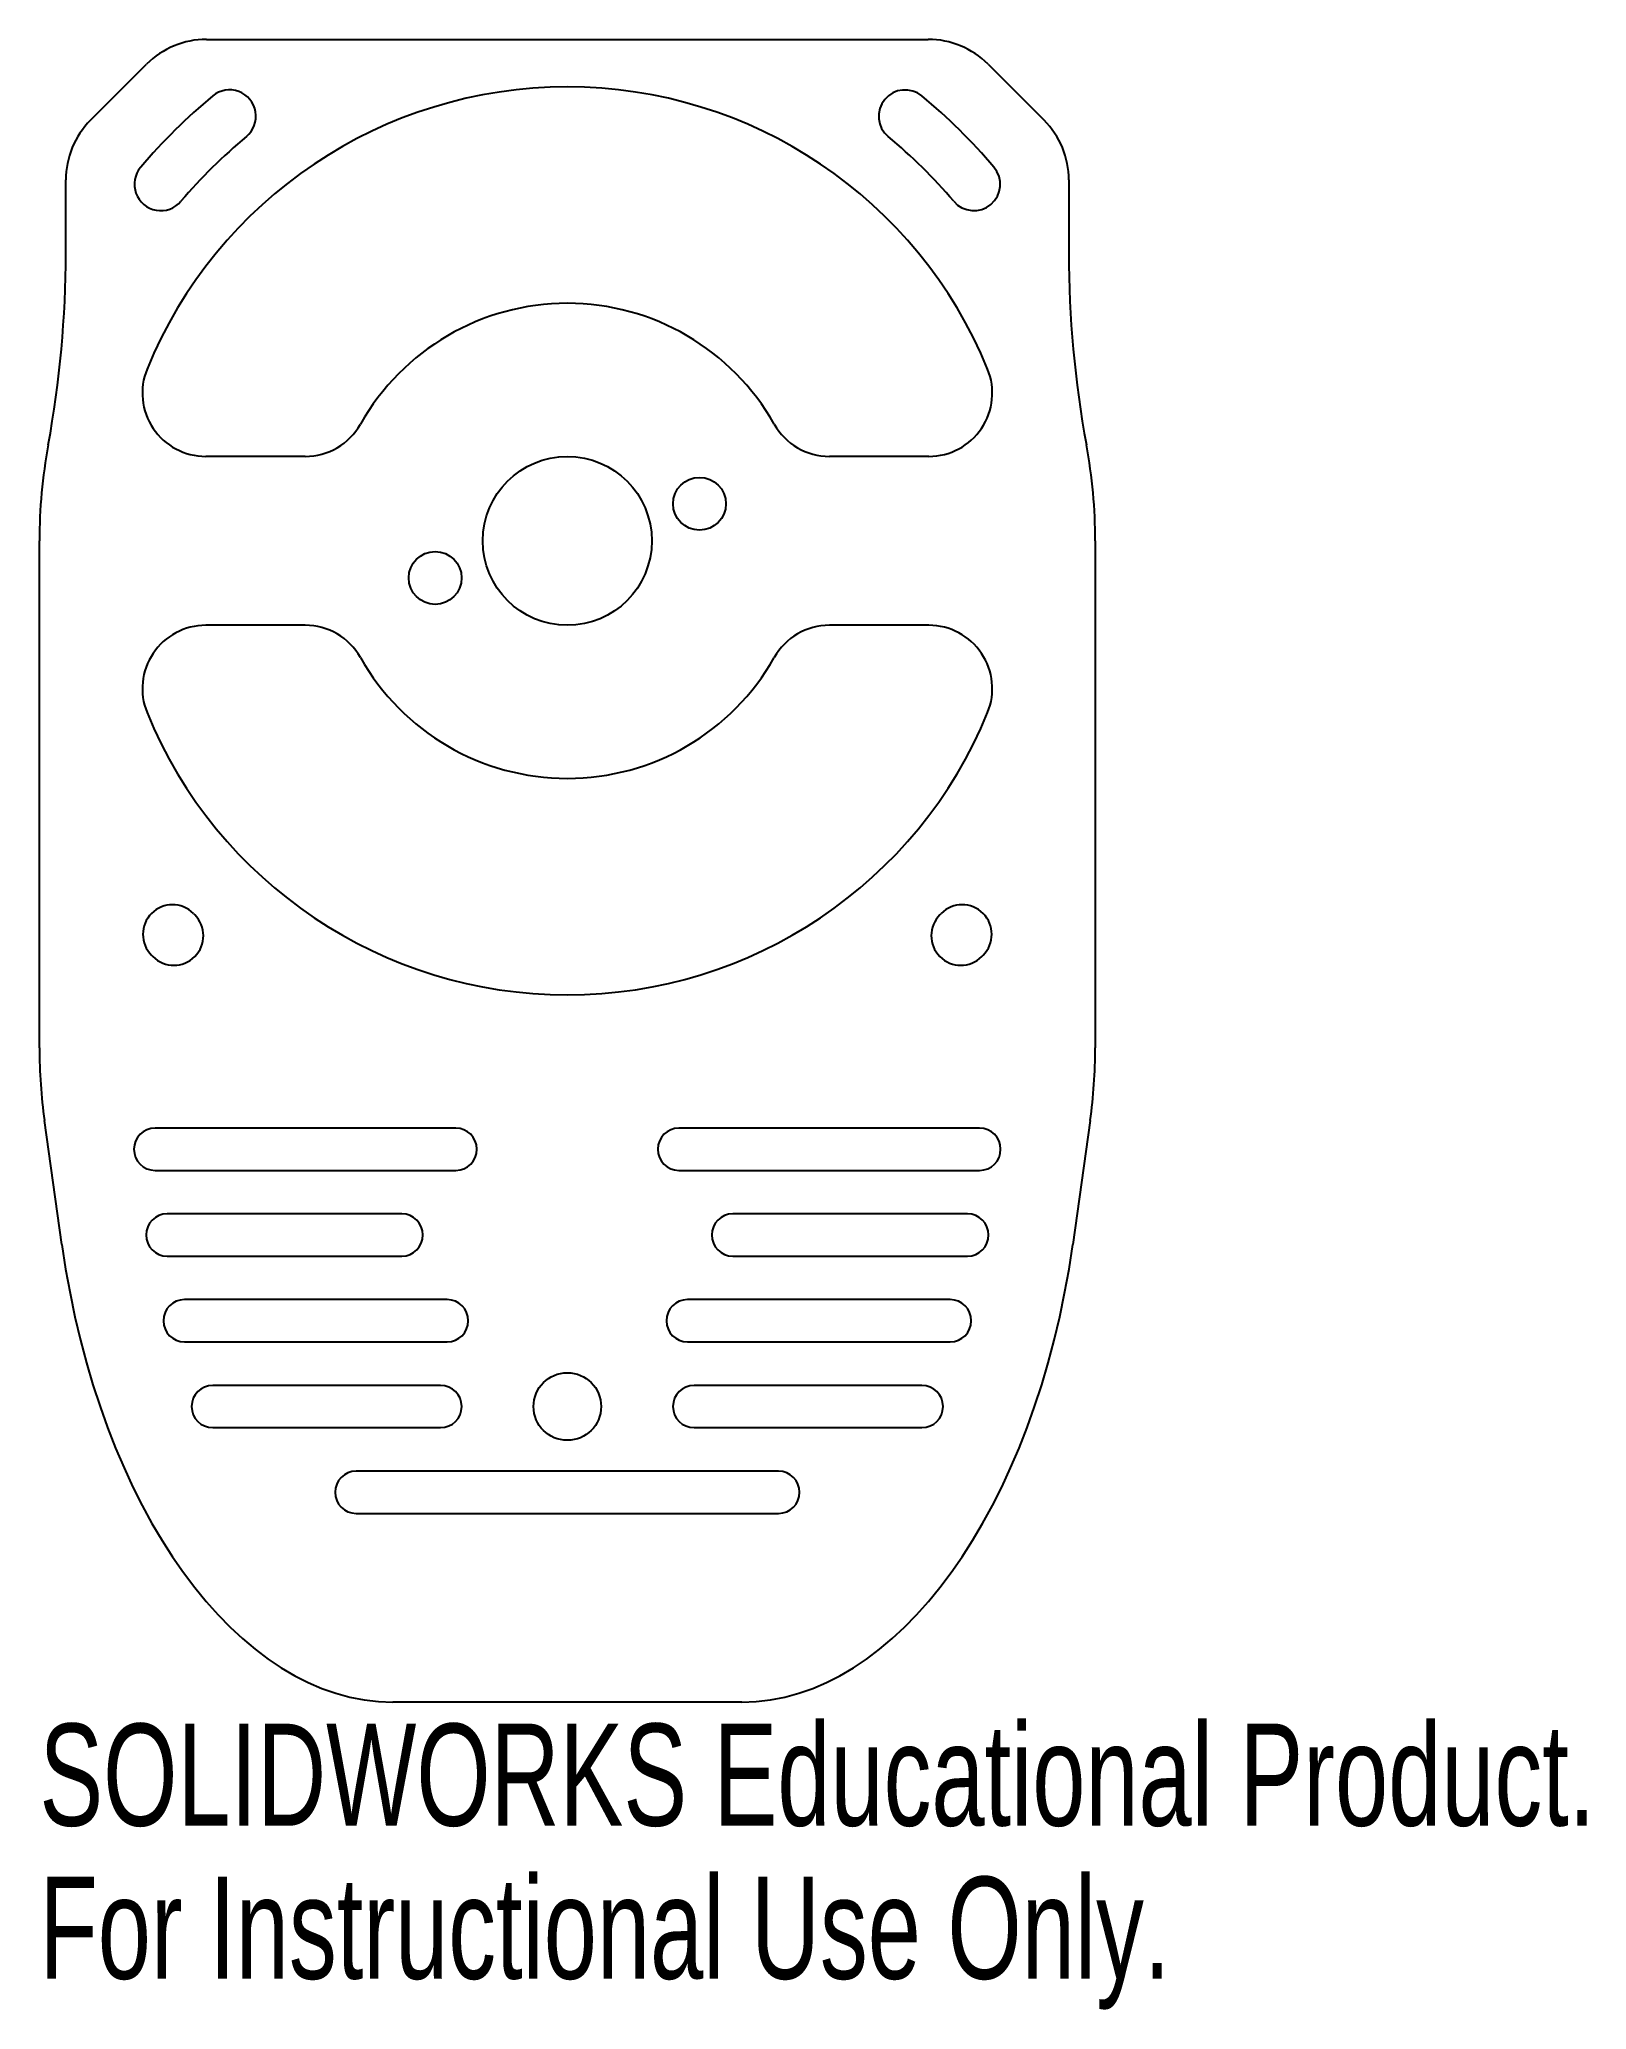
# Model space of a CAD drawing. Header units: millimetres. Extents: x -25 to 48.3, y -63.6 to 29.7.
import ezdxf

# ---------------------------------------------------------------- set-up
doc = ezdxf.new("R2010")
doc.units = ezdxf.units.MM
doc.styles.add('SLDTEXTSTYLE0', font='TXT', dxfattribs={"width": 0.7})

msp = doc.modelspace()

# ---------------------------------------------------------------- linework, layer by layer
at = {"color": 7, "linetype": 'Continuous', "lineweight": 25}
for p, q in [((-17.093, 29.75), (17.093, 29.75)), ((-22.578, 25.922), (-19.922, 28.578)), ((19.922, 28.578), (22.578, 25.922)), ((-23.75, 19.636), (-23.75, 23.093)), ((23.75, 23.093), (23.75, 19.636)), ((-12.412, 10), (-17.125, 10)), ((17.125, 10), (12.412, 10)), ((-25, -18.014), (-25, 6)), ((25, 6), (25, -18.014)), ((-12.412, 2), (-17.125, 2)), ((17.125, 2), (12.412, 2)), ((-23.937, -27.325), (-24.76, -21.459)), ((24.76, -21.459), (23.937, -27.325)), ((-5.284, -21.813), (-19.521, -21.813)), ((19.521, -21.813), (5.284, -21.813)), ((-19.521, -23.813), (-5.284, -23.813)), ((5.284, -23.813), (19.521, -23.813)), ((-7.838, -25.875), (-18.95, -25.875)), ((18.95, -25.875), (7.838, -25.875)), ((-18.95, -27.875), (-7.838, -27.875)), ((7.838, -27.875), (18.95, -27.875)), ((-5.69, -29.938), (-18.13, -29.938)), ((18.13, -29.938), (5.69, -29.938)), ((-18.13, -31.938), (-5.69, -31.938)), ((5.69, -31.938), (18.13, -31.938)), ((-6, -34), (-16.793, -34)), ((16.793, -34), (6, -34)), ((-16.793, -36), (-6, -36)), ((6, -36), (16.793, -36)), ((10, -38.062), (-10, -38.062)), ((-10, -40.062), (10, -40.062)), ((8.263, -49), (-8.263, -49))]:
    msp.add_line(p, q, dxfattribs=at)
for centre, radius in [((0, 6), 4), ((6.258, 7.758), 1.25), ((-6.258, 4.242), 1.25), ((0, -35), 1.6)]:
    msp.add_circle(centre, radius, dxfattribs=at)
for centre, radius, start, end in [((-17.093, 25.75), 4, 90, 135), ((17.093, 25.75), 4, 45, 90), ((0.764, 5.904), 27.5, 129.67303, 139.67816), ((0, 6), 21.5, 22.23327, 157.76673), ((-15.995, 26.109), 1.25, 309.67303, 129.67303), ((15.995, 26.109), 1.25, 50.32697, 230.32697), ((-0.764, 5.904), 27.5, 40.32184, 50.32697), ((-19.75, 23.093), 4, 135, 180), ((19.75, 23.093), 4, 0, 45), ((0.764, 5.904), 25, 129.67303, 139.67816), ((-0.764, 5.904), 25, 40.32184, 50.32697), ((-19.25, 22.89), 1.25, 139.67816, 319.67816), ((19.25, 22.89), 1.25, 220.32184, 40.32184), ((-73.75, 19.636), 50, 349.52469, 0), ((73.75, 19.636), 50, 180, 190.47531), ((0, 6), 11.25, 29.42133, 150.57867), ((-17.125, 13), 3, 157.76673, 270), ((17.125, 13), 3, 270, 22.23327), ((-12.412, 13), 3, 270, 330.57867), ((12.412, 13), 3, 209.42133, 270), ((0, 6), 25, 169.52469, 180), ((0, 6), 25, 0, 10.47531), ((-17.125, -1), 3, 90, 202.23327), ((-12.412, -1), 3, 29.42133, 90), ((12.412, -1), 3, 90, 150.57867), ((17.125, -1), 3, 337.76673, 90), ((0, 6), 11.25, 209.42133, 330.57867), ((0, 6), 21.5, 202.23327, 337.76673), ((-18.7, -12.635), 1.4, 44.9, 224.9), ((-18.635, -12.7), 1.4, 225.1, 45.1), ((0, 6), 25, 224.9, 225.1), ((18.635, -12.7), 1.4, 134.9, 314.9), ((0, 6), 25, 314.9, 315.1), ((18.7, -12.635), 1.4, 315.1, 135.1), ((0, 6), 27.8, 224.9, 225.1), ((0, 6), 27.8, 314.9, 315.1), ((-19.521, -22.813), 1, 90, 270), ((-5.284, -22.813), 1, 270, 90), ((5.284, -22.813), 1, 90, 270), ((19.521, -22.813), 1, 270, 90), ((-18.95, -26.875), 1, 90, 270), ((-7.838, -26.875), 1, 270, 90), ((7.838, -26.875), 1, 90, 270), ((18.95, -26.875), 1, 270, 90), ((-18.13, -30.938), 1, 90, 270), ((-5.69, -30.938), 1, 270, 90), ((5.69, -30.938), 1, 90, 270), ((18.13, -30.938), 1, 270, 90), ((-16.793, -35), 1, 90, 270), ((-6, -35), 1, 270, 90), ((6, -35), 1, 90, 270), ((16.793, -35), 1, 270, 90), ((-10, -39.062), 1, 90, 270), ((10, -39.062), 1, 270, 90)]:
    msp.add_arc(centre, radius, start, end, dxfattribs=at)
for centre, major_axis, ratio, start_param, end_param in [((-10, -18.014), (0, -19.344), 0.775436, 4.712389, 4.891447), ((10, -18.014), (0, -19.344), 0.775436, 1.391739, 1.570796), ((-9.322, -22.843), (1.578, -26.141), 0.572763, 4.850014, 6.248632), ((9.322, -22.843), (-1.578, -26.141), 0.572763, 0.034553, 1.433171)]:
    msp.add_ellipse(centre, major_axis=major_axis, ratio=ratio, start_param=start_param, end_param=end_param, dxfattribs=at)

# ---------------------------------------------------------------- texts
at = {"color": 7, "linetype": 'Continuous', "char_height": 4.83362, "attachment_point": 1, "style": 'SLDTEXTSTYLE0'}
for s, insert in [('SOLIDWORKS Educational Product.', (-25, -50.02)), ('For Instructional Use Only.', (-25, -57.27))]:
    msp.add_mtext(s, dxfattribs=dict(at, insert=insert))

doc.saveas('drawing.dxf')
